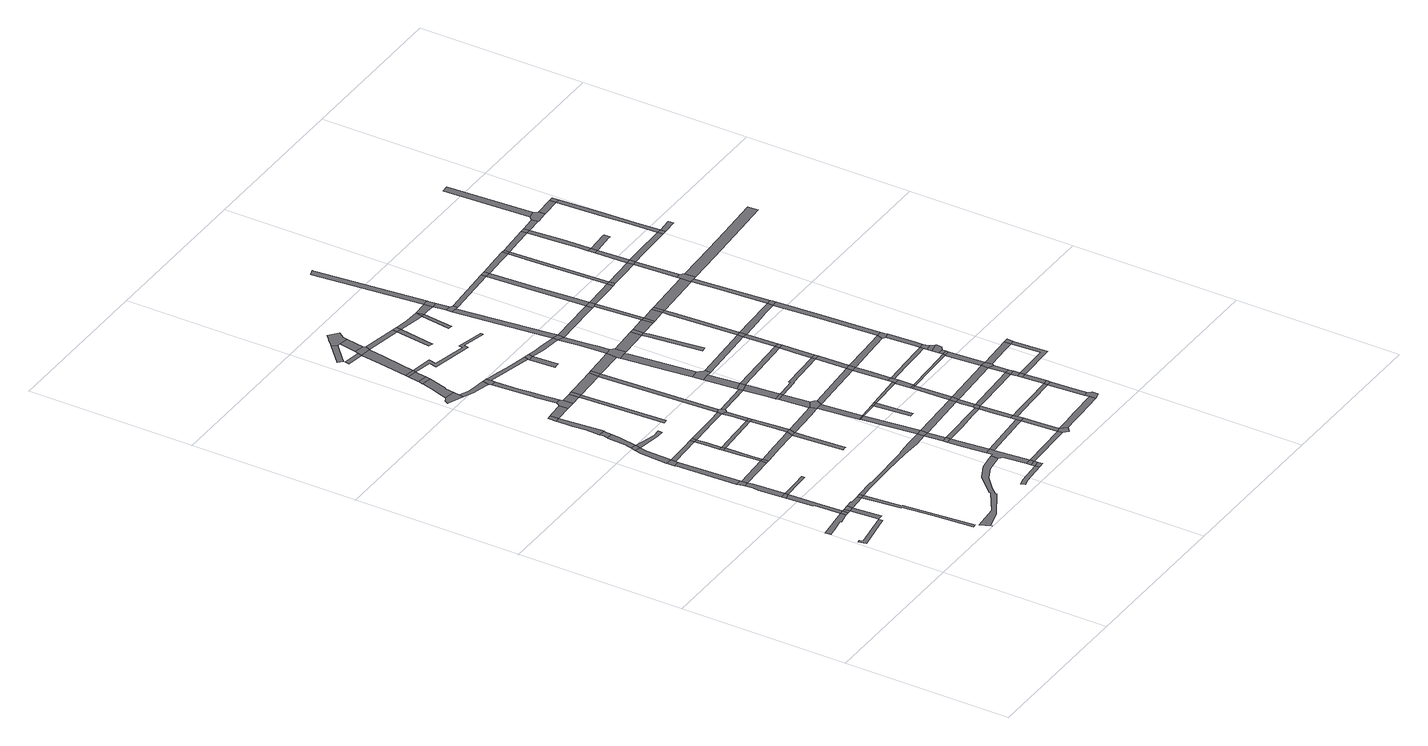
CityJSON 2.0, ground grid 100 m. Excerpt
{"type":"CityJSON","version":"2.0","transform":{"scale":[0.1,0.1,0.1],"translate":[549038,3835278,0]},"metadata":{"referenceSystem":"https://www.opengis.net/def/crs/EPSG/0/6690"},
"CityObjects":{
"road1":{"type":"Road","geometry":[{"type":"MultiSurface","lod":"1","boundaries":[[[0,1,2,3,4,5,6]]]}]},
"road2":{"type":"Road","attributes":{"RoadStructureAttribute.sectionType":"1"},"geometry":[{"type":"MultiSurface","lod":"1","boundaries":[[[7,8,9,10,11,12,13,14,15]]]}]},
"road3":{"type":"Road","geometry":[{"type":"MultiSurface","lod":"1","boundaries":[[[16,7,15,17]]]}]},
"road4":{"type":"Road","attributes":{"RoadStructureAttribute.sectionType":"1"},"geometry":[{"type":"MultiSurface","lod":"1","boundaries":[[[18,16,17,19]]]}]},
"road5":{"type":"Road","geometry":[{"type":"MultiSurface","lod":"1","boundaries":[[[20,21,22,23,19]]]}]},
"road6":{"type":"Road","attributes":{"RoadStructureAttribute.sectionType":"1"},"geometry":[{"type":"MultiSurface","lod":"1","boundaries":[[[24,25,26,27,28,7,16]]]}]},
"road7":{"type":"Road","geometry":[{"type":"MultiSurface","lod":"1","boundaries":[[[29,18,19,23]]]}]},
"road8":{"type":"Road","geometry":[{"type":"MultiSurface","lod":"1","boundaries":[[[30,26,25,31]]]}]},
"road9":{"type":"Road","attributes":{"RoadStructureAttribute.sectionType":"1"},"geometry":[{"type":"MultiSurface","lod":"1","boundaries":[[[32,33,34,35,36,37,38,39,40]]]}]},
"road10":{"type":"Road","attributes":{"RoadStructureAttribute.sectionType":"1"},"geometry":[{"type":"MultiSurface","lod":"1","boundaries":[[[41,42,43,44,45,30,31]]]}]},
"road11":{"type":"Road","attributes":{"RoadStructureAttribute.sectionType":"1"},"geometry":[{"type":"MultiSurface","lod":"1","boundaries":[[[46,47,29,23,35,48]]]}]},
"road12":{"type":"Road","geometry":[{"type":"MultiSurface","lod":"1","boundaries":[[[49,50,51,43,42,52]]]}]},
"road13":{"type":"Road","geometry":[{"type":"MultiSurface","lod":"1","boundaries":[[[53,48,35,34]]]}]},
"road14":{"type":"Road","attributes":{"RoadStructureAttribute.sectionType":"1"},"geometry":[{"type":"MultiSurface","lod":"1","boundaries":[[[54,55,56,50,49]]]}]},
"road15":{"type":"Road","geometry":[{"type":"MultiSurface","lod":"1","boundaries":[[[57,58,59,60,61,31,25]]]}]},
"road16":{"type":"Road","geometry":[{"type":"MultiSurface","lod":"1","boundaries":[[[62,63,55,54,64,65]]]}]},
"road17":{"type":"Road","attributes":{"RoadStructureAttribute.sectionType":"1"},"geometry":[{"type":"MultiSurface","lod":"1","boundaries":[[[66,52,42,67]]]}]},
"road18":{"type":"Road","attributes":{"RoadStructureAttribute.sectionType":"1"},"geometry":[{"type":"MultiSurface","lod":"1","boundaries":[[[68,69,70,62,65,71,72,73,74]]]}]},
"road19":{"type":"Road","geometry":[{"type":"MultiSurface","lod":"1","boundaries":[[[75,68,74,76]]]}]},
"road20":{"type":"Road","attributes":{"RoadStructureAttribute.sectionType":"1"},"geometry":[{"type":"MultiSurface","lod":"1","boundaries":[[[77,78,65,64,79,80]]]}]},
"road21":{"type":"Road","attributes":{"RoadStructureAttribute.sectionType":"1"},"geometry":[{"type":"MultiSurface","lod":"1","boundaries":[[[81,82,83,84,75,76,85,86]]]}]},
"road22":{"type":"Road","geometry":[{"type":"MultiSurface","lod":"1","boundaries":[[[66,67,87,88]]]}]},
"road23":{"type":"Road","attributes":{"RoadStructureAttribute.sectionType":"1"},"geometry":[{"type":"MultiSurface","lod":"1","boundaries":[[[89,90,91,92,93,94,95,96,97,98,99,100,101,102,103,104,105]]]}]},
"road24":{"type":"Road","attributes":{"RoadStructureAttribute.sectionType":"1"},"geometry":[{"type":"MultiSurface","lod":"1","boundaries":[[[106,107,108,109,110,111,66,88]]]}]},
"road25":{"type":"Road","geometry":[{"type":"MultiSurface","lod":"1","boundaries":[[[112,113,114,81,86,115,116]]]}]},
"road26":{"type":"Road","geometry":[{"type":"MultiSurface","lod":"1","boundaries":[[[117,118,119,120,76,74]]]}]},
"road27":{"type":"Road","geometry":[{"type":"MultiSurface","lod":"1","boundaries":[[[121,122,109,108]]]}]},
"road28":{"type":"Road","attributes":{"RoadStructureAttribute.sectionType":"1"},"geometry":[{"type":"MultiSurface","lod":"1","boundaries":[[[123,124,125,126,127,122,121]]]}]},
"road29":{"type":"Road","attributes":{"RoadStructureAttribute.sectionType":"1"},"geometry":[{"type":"MultiSurface","lod":"1","boundaries":[[[128,129,130,131,132,133,112,116]]]}]},
"road30":{"type":"Road","geometry":[{"type":"MultiSurface","lod":"1","boundaries":[[[134,77,80,126,125]]]}]},
"road31":{"type":"Road","geometry":[{"type":"MultiSurface","lod":"1","boundaries":[[[135,136,130,129]]]}]},
"road32":{"type":"Road","attributes":{"RoadStructureAttribute.sectionType":"1"},"geometry":[{"type":"MultiSurface","lod":"1","boundaries":[[[137,138,139,140,141,142,143,144,145,146,147,53,34,148,149,150,151,152,153]]]}]},
"road33":{"type":"Road","attributes":{"RoadStructureAttribute.sectionType":"1"},"geometry":[{"type":"MultiSurface","lod":"1","boundaries":[[[154,155,156,157,158,88,87,159,160,161,162]]]}]},
"road34":{"type":"Road","geometry":[{"type":"MultiSurface","lod":"1","boundaries":[[[163,164,165,166,167,168,169,170,171,172,173]]]}]},
"road35":{"type":"Road","attributes":{"RoadStructureAttribute.sectionType":"1"},"geometry":[{"type":"MultiSurface","lod":"1","boundaries":[[[174,175,135,129,176]]]}]},
"road36":{"type":"Road","attributes":{"RoadStructureAttribute.sectionType":"1"},"geometry":[{"type":"MultiSurface","lod":"1","boundaries":[[[177,178,121,108,179,180]]]}]},
"road37":{"type":"Road","geometry":[{"type":"MultiSurface","lod":"1","boundaries":[[[181,182,183,184,185,186]]]}]},
"road38":{"type":"Road","attributes":{"RoadStructureAttribute.sectionType":"1"},"geometry":[{"type":"MultiSurface","lod":"1","boundaries":[[[187,188,189,190,163,173,191,192,193,194]]]}]},
"road39":{"type":"Road","attributes":{"RoadStructureAttribute.sectionType":"1"},"geometry":[{"type":"MultiSurface","lod":"1","boundaries":[[[195,196,134,125,197,198]]]}]},
"road40":{"type":"Road","attributes":{"RoadStructureAttribute.sectionType":"1"},"geometry":[{"type":"MultiSurface","lod":"1","boundaries":[[[199,200,201,202,203,204,205,206,207,162]]]}]},
"road41":{"type":"Road","geometry":[{"type":"MultiSurface","lod":"1","boundaries":[[[208,209,210,211,174,176,212,213]]]}]},
"road42":{"type":"Road","attributes":{"RoadStructureAttribute.sectionType":"1"},"geometry":[{"type":"MultiSurface","lod":"1","boundaries":[[[214,215,216,217,172,171,218,219,220,221]]]}]},
"road43":{"type":"Road","attributes":{"RoadStructureAttribute.sectionType":"1"},"geometry":[{"type":"MultiSurface","lod":"1","boundaries":[[[222,223,224,225,226,227,228]]]}]},
"road44":{"type":"Road","geometry":[{"type":"MultiSurface","lod":"1","boundaries":[[[229,154,162,207]]]}]},
"road45":{"type":"Road","geometry":[{"type":"MultiSurface","lod":"1","boundaries":[[[230,187,194,231]]]}]},
"road46":{"type":"Road","attributes":{"RoadStructureAttribute.sectionType":"1"},"geometry":[{"type":"MultiSurface","lod":"1","boundaries":[[[232,213,212,233,228]]]}]},
"road47":{"type":"Road","attributes":{"RoadStructureAttribute.sectionType":"1"},"geometry":[{"type":"MultiSurface","lod":"1","boundaries":[[[234,235,236,210,209,237,238,239,240]]]}]},
"road48":{"type":"Road","geometry":[{"type":"MultiSurface","lod":"1","boundaries":[[[241,181,186,242]]]}]},
"road49":{"type":"Road","attributes":{"RoadStructureAttribute.sectionType":"1"},"geometry":[{"type":"MultiSurface","lod":"1","boundaries":[[[243,244,230,231,245,246]]]}]},
"road50":{"type":"Road","attributes":{"RoadStructureAttribute.sectionType":"1"},"geometry":[{"type":"MultiSurface","lod":"1","boundaries":[[[247,248,249,181,241]]]}]},
"road51":{"type":"Road","geometry":[{"type":"MultiSurface","lod":"1","boundaries":[[[250,251,249,248]]]}]},
"road52":{"type":"Road","attributes":{"RoadStructureAttribute.sectionType":"1"},"geometry":[{"type":"MultiSurface","lod":"1","boundaries":[[[252,253,254,255,180,256,257,258,154,229]]]}]},
"road53":{"type":"Road","geometry":[{"type":"MultiSurface","lod":"1","boundaries":[[[259,243,246,260]]]}]},
"road54":{"type":"Road","geometry":[{"type":"MultiSurface","lod":"1","boundaries":[[[261,262,263,89,105,264,251,250,265,266]]]}]},
"road55":{"type":"Road","geometry":[{"type":"MultiSurface","lod":"1","boundaries":[[[267,177,180,255]]]}]},
"road56":{"type":"Road","geometry":[{"type":"MultiSurface","lod":"1","boundaries":[[[268,232,228,227]]]}]},
"road57":{"type":"Road","geometry":[{"type":"MultiSurface","lod":"1","boundaries":[[[269,270,271,221,220,272,273,234,240,274,275]]]}]},
"road58":{"type":"Road","attributes":{"RoadStructureAttribute.sectionType":"1"},"geometry":[{"type":"MultiSurface","lod":"1","boundaries":[[[198,276,177,267,277,278]]]}]},
"road59":{"type":"Road","geometry":[{"type":"MultiSurface","lod":"1","boundaries":[[[279,195,198,278,280,281]]]}]},
"road60":{"type":"Road","attributes":{"RoadStructureAttribute.sectionType":"1"},"geometry":[{"type":"MultiSurface","lod":"1","boundaries":[[[282,283,284,285,262,261]]]}]},
"road61":{"type":"Road","attributes":{"RoadStructureAttribute.sectionType":"1"},"geometry":[{"type":"MultiSurface","lod":"1","boundaries":[[[286,287,288,289]]]}]},
"road62":{"type":"Road","attributes":{"RoadStructureAttribute.sectionType":"1"},"geometry":[{"type":"MultiSurface","lod":"1","boundaries":[[[288,290,291,259,260,292,293,294,295,296]]]}]},
"road63":{"type":"Road","geometry":[{"type":"MultiSurface","lod":"1","boundaries":[[[297,298,284,283]]]}]},
"road64":{"type":"Road","attributes":{"RoadStructureAttribute.sectionType":"1"},"geometry":[{"type":"MultiSurface","lod":"1","boundaries":[[[299,300,301,229,207,302,303,304]]]}]},
"road65":{"type":"Road","attributes":{"RoadStructureAttribute.sectionType":"1"},"geometry":[{"type":"MultiSurface","lod":"1","boundaries":[[[305,306,307,308,309]]]}]},
"road66":{"type":"Road","attributes":{"RoadStructureAttribute.sectionType":"1"},"geometry":[{"type":"MultiSurface","lod":"1","boundaries":[[[153,298,297,310,311]]]}]},
"road67":{"type":"Road","geometry":[{"type":"MultiSurface","lod":"1","boundaries":[[[312,137,153,311]]]}]},
"road68":{"type":"Road","attributes":{"RoadStructureAttribute.sectionType":"1"},"geometry":[{"type":"MultiSurface","lod":"1","boundaries":[[[313,314,315,268,227,316,317,318]]]}]},
"road69":{"type":"Road","attributes":{"RoadStructureAttribute.sectionType":"1"},"geometry":[{"type":"MultiSurface","lod":"1","boundaries":[[[319,320,321,318,322,323,195,279]]]}]},
"road70":{"type":"Road","geometry":[{"type":"MultiSurface","lod":"1","boundaries":[[[324,325,326,289,288,296,327,328,329,330]]]}]},
"road71":{"type":"Road","attributes":{"RoadStructureAttribute.sectionType":"1"},"geometry":[{"type":"MultiSurface","lod":"1","boundaries":[[[331,332,137,312]]]}]},
"road72":{"type":"Road","attributes":{"RoadStructureAttribute.sectionType":"1"},"geometry":[{"type":"MultiSurface","lod":"1","boundaries":[[[333,250,248,334]]]}]},
"road73":{"type":"Road","attributes":{"RoadStructureAttribute.sectionType":"1"},"geometry":[{"type":"MultiSurface","lod":"1","boundaries":[[[335,336,337,338,275,274,339,340]]]}]},
"road74":{"type":"Road","attributes":{"RoadStructureAttribute.sectionType":"1"},"geometry":[{"type":"MultiSurface","lod":"1","boundaries":[[[341,281,280,342]]]}]},
"road75":{"type":"Road","geometry":[{"type":"MultiSurface","lod":"1","boundaries":[[[343,344,332,331]]]}]},
"road76":{"type":"Road","attributes":{"RoadStructureAttribute.sectionType":"1"},"geometry":[{"type":"MultiSurface","lod":"1","boundaries":[[[345,324,330,346]]]}]},
"road77":{"type":"Road","attributes":{"RoadStructureAttribute.sectionType":"1"},"geometry":[{"type":"MultiSurface","lod":"1","boundaries":[[[304,347,344,343,348,349]]]}]},
"road78":{"type":"Road","attributes":{"RoadStructureAttribute.sectionType":"1"},"geometry":[{"type":"MultiSurface","lod":"1","boundaries":[[[350,351,261,266,352,353]]]}]},
"road79":{"type":"Road","geometry":[{"type":"MultiSurface","lod":"1","boundaries":[[[354,355,356,357,305,309,358,359,345,346,360,361]]]}]},
"road80":{"type":"Road","geometry":[{"type":"MultiSurface","lod":"1","boundaries":[[[362,313,318,321]]]}]},
"road81":{"type":"Road","geometry":[{"type":"MultiSurface","lod":"1","boundaries":[[[363,364,299,304,349,365]]]}]},
"road82":{"type":"Road","attributes":{"RoadStructureAttribute.sectionType":"1"},"geometry":[{"type":"MultiSurface","lod":"1","boundaries":[[[366,367,368,369,370,371,372,373,374,375,376,260,246]]]}]},
"road83":{"type":"Road","attributes":{"RoadStructureAttribute.sectionType":"1"},"geometry":[{"type":"MultiSurface","lod":"1","boundaries":[[[377,378,379,380,299,364]]]}]},
"road84":{"type":"Road","attributes":{"RoadStructureAttribute.sectionType":"1"},"geometry":[{"type":"MultiSurface","lod":"1","boundaries":[[[381,343,331,382]]]}]},
"road85":{"type":"Road","attributes":{"RoadStructureAttribute.sectionType":"1"},"geometry":[{"type":"MultiSurface","lod":"1","boundaries":[[[383,384,385,297,283,386,387,388]]]}]},
"road86":{"type":"Road","geometry":[{"type":"MultiSurface","lod":"1","boundaries":[[[389,390,379,378]]]}]},
"road87":{"type":"Road","attributes":{"RoadStructureAttribute.sectionType":"1"},"geometry":[{"type":"MultiSurface","lod":"1","boundaries":[[[328,327,391,392]]]}]},
"road88":{"type":"Road","geometry":[{"type":"MultiSurface","lod":"1","boundaries":[[[393,394,395,396,397]]]}]},
"road89":{"type":"Road","attributes":{"RoadStructureAttribute.sectionType":"1"},"geometry":[{"type":"MultiSurface","lod":"1","boundaries":[[[398,399,342,400,390,389]]]}]},
"road90":{"type":"Road","attributes":{"RoadStructureAttribute.sectionType":"1"},"geometry":[{"type":"MultiSurface","lod":"1","boundaries":[[[401,312,311,402]]]}]},
"road91":{"type":"Road","geometry":[{"type":"MultiSurface","lod":"1","boundaries":[[[403,404,405,406,407,382]]]}]},
"road92":{"type":"Road","geometry":[{"type":"MultiSurface","lod":"1","boundaries":[[[340,339,397,396,408]]]}]},
"road93":{"type":"Road","geometry":[{"type":"MultiSurface","lod":"1","boundaries":[[[409,410,411,341,342,399,412]]]}]},
"road94":{"type":"Road","geometry":[{"type":"MultiSurface","lod":"1","boundaries":[[[413,381,382,407]]]}]},
"road95":{"type":"Road","attributes":{"RoadStructureAttribute.sectionType":"1"},"geometry":[{"type":"MultiSurface","lod":"1","boundaries":[[[414,415,416,410,409]]]}]},
"road96":{"type":"Road","geometry":[{"type":"MultiSurface","lod":"1","boundaries":[[[417,333,334,418,419]]]}]},
"road97":{"type":"Road","geometry":[{"type":"MultiSurface","lod":"1","boundaries":[[[391,420,421,422,423,424]]]}]},
"road98":{"type":"Road","attributes":{"RoadStructureAttribute.sectionType":"1"},"geometry":[{"type":"MultiSurface","lod":"1","boundaries":[[[425,426,362,321,427]]]}]},
"road99":{"type":"Road","attributes":{"RoadStructureAttribute.sectionType":"1"},"geometry":[{"type":"MultiSurface","lod":"1","boundaries":[[[428,429,353,430,333,417]]]}]},
"road100":{"type":"Road","geometry":[{"type":"MultiSurface","lod":"1","boundaries":[[[431,432,433,434,416,415,435,436,437,438]]]}]},
"road101":{"type":"Road","geometry":[{"type":"MultiSurface","lod":"1","boundaries":[[[439,440,350,353,429,441]]]}]},
"road102":{"type":"Road","geometry":[{"type":"MultiSurface","lod":"1","boundaries":[[[392,391,424,442]]]}]},
"road103":{"type":"Road","attributes":{"RoadStructureAttribute.sectionType":"1"},"geometry":[{"type":"MultiSurface","lod":"1","boundaries":[[[443,444,445,446,447,434,433]]]}]},
"road104":{"type":"Road","attributes":{"RoadStructureAttribute.sectionType":"1"},"geometry":[{"type":"MultiSurface","lod":"1","boundaries":[[[448,449,388,450,440,439]]]}]},
"road105":{"type":"Road","attributes":{"RoadStructureAttribute.sectionType":"1"},"geometry":[{"type":"MultiSurface","lod":"1","boundaries":[[[451,452,408,396,453,454,455]]]}]},
"road106":{"type":"Road","attributes":{"RoadStructureAttribute.sectionType":"1"},"geometry":[{"type":"MultiSurface","lod":"1","boundaries":[[[456,365,349,457,458,459]]]}]},
"road107":{"type":"Road","geometry":[{"type":"MultiSurface","lod":"1","boundaries":[[[460,461,383,388,449]]]}]},
"road108":{"type":"Road","attributes":{"RoadStructureAttribute.sectionType":"1"},"geometry":[{"type":"MultiSurface","lod":"1","boundaries":[[[462,413,407,463]]]}]},
"road109":{"type":"Road","attributes":{"RoadStructureAttribute.sectionType":"1"},"geometry":[{"type":"MultiSurface","lod":"1","boundaries":[[[464,465,402,466,461,460]]]}]},
"road110":{"type":"Road","geometry":[{"type":"MultiSurface","lod":"1","boundaries":[[[467,468,425,427,445,444,469,470]]]}]},
"road111":{"type":"Road","geometry":[{"type":"MultiSurface","lod":"1","boundaries":[[[471,401,402,465]]]}]},
"road112":{"type":"Road","attributes":{"RoadStructureAttribute.sectionType":"1"},"geometry":[{"type":"MultiSurface","lod":"1","boundaries":[[[472,473,474,475,389,378,476,477,478]]]}]},
"road113":{"type":"Road","attributes":{"RoadStructureAttribute.sectionType":"1"},"geometry":[{"type":"MultiSurface","lod":"1","boundaries":[[[479,480,442,424,481,482,483,484]]]}]},
"road114":{"type":"Road","attributes":{"RoadStructureAttribute.sectionType":"1"},"geometry":[{"type":"MultiSurface","lod":"1","boundaries":[[[454,485,486,487,488,425,468,489,490,491,492]]]}]},
"road115":{"type":"Road","attributes":{"RoadStructureAttribute.sectionType":"1"},"geometry":[{"type":"MultiSurface","lod":"1","boundaries":[[[493,494,495,417,419,496,497,498]]]}]},
"road116":{"type":"Road","attributes":{"RoadStructureAttribute.sectionType":"1"},"geometry":[{"type":"MultiSurface","lod":"1","boundaries":[[[499,500,401,471]]]}]},
"road117":{"type":"Road","geometry":[{"type":"MultiSurface","lod":"1","boundaries":[[[483,501,502,503,504]]]}]},
"road118":{"type":"Road","geometry":[{"type":"MultiSurface","lod":"1","boundaries":[[[455,454,492,505]]]}]},
"road119":{"type":"Road","attributes":{"RoadStructureAttribute.sectionType":"1"},"geometry":[{"type":"MultiSurface","lod":"1","boundaries":[[[506,409,412,507]]]}]},
"road120":{"type":"Road","geometry":[{"type":"MultiSurface","lod":"1","boundaries":[[[508,509,500,499]]]}]},
"road121":{"type":"Road","attributes":{"RoadStructureAttribute.sectionType":"1"},"geometry":[{"type":"MultiSurface","lod":"1","boundaries":[[[510,463,509,508]]]}]},
"road122":{"type":"Road","geometry":[{"type":"MultiSurface","lod":"1","boundaries":[[[484,483,504]]]}]},
"road123":{"type":"Road","attributes":{"RoadStructureAttribute.sectionType":"1"},"geometry":[{"type":"MultiSurface","lod":"1","boundaries":[[[511,512,513,439,441,514,515,516]]]}]},
"road124":{"type":"Road","geometry":[{"type":"MultiSurface","lod":"1","boundaries":[[[517,462,463,510,518,519]]]}]},
"road125":{"type":"Road","attributes":{"RoadStructureAttribute.sectionType":"1"},"geometry":[{"type":"MultiSurface","lod":"1","boundaries":[[[520,470,469,521]]]}]},
"road126":{"type":"Road","attributes":{"RoadStructureAttribute.sectionType":"1"},"geometry":[{"type":"MultiSurface","lod":"1","boundaries":[[[522,523,524,455,505,525,526]]]}]},
"road127":{"type":"Road","attributes":{"RoadStructureAttribute.sectionType":"1"},"geometry":[{"type":"MultiSurface","lod":"1","boundaries":[[[527,438,437,528]]]}]},
"road128":{"type":"Road","attributes":{"RoadStructureAttribute.sectionType":"1"},"geometry":[{"type":"MultiSurface","lod":"1","boundaries":[[[529,530,459,531,517,519]]]}]},
"road129":{"type":"Road","attributes":{"RoadStructureAttribute.sectionType":"1"},"geometry":[{"type":"MultiSurface","lod":"1","boundaries":[[[532,533,484,504,534,535,536]]]}]},
"road130":{"type":"Road","attributes":{"RoadStructureAttribute.sectionType":"1"},"geometry":[{"type":"MultiSurface","lod":"1","boundaries":[[[537,538,539,460,449,540,541,542]]]}]},
"road131":{"type":"Road","geometry":[{"type":"MultiSurface","lod":"1","boundaries":[[[543,456,459,530]]]}]},
"road132":{"type":"Road","attributes":{"RoadStructureAttribute.sectionType":"1"},"geometry":[{"type":"MultiSurface","lod":"1","boundaries":[[[544,545,546,547,548,549,521]]]}]},
"road133":{"type":"Road","attributes":{"RoadStructureAttribute.sectionType":"1"},"geometry":[{"type":"MultiSurface","lod":"1","boundaries":[[[550,551,471,465,552,553]]]}]},
"road134":{"type":"Road","geometry":[{"type":"MultiSurface","lod":"1","boundaries":[[[554,522,526,555,556,557]]]}]},
"road135":{"type":"Road","attributes":{"RoadStructureAttribute.sectionType":"1"},"geometry":[{"type":"MultiSurface","lod":"1","boundaries":[[[558,478,456,543]]]}]},
"road136":{"type":"Road","attributes":{"RoadStructureAttribute.sectionType":"1"},"geometry":[{"type":"MultiSurface","lod":"1","boundaries":[[[559,560,536,561,562,554,557]]]}]},
"road137":{"type":"Road","geometry":[{"type":"MultiSurface","lod":"1","boundaries":[[[563,564,565,532,536,560]]]}]},
"road138":{"type":"Road","geometry":[{"type":"MultiSurface","lod":"1","boundaries":[[[566,520,521,549]]]}]},
"road139":{"type":"Road","geometry":[{"type":"MultiSurface","lod":"1","boundaries":[[[567,472,478,558]]]}]},
"road140":{"type":"Road","geometry":[{"type":"MultiSurface","lod":"1","boundaries":[[[568,569,493,498,570,571,572]]]}]},
"road141":{"type":"Road","attributes":{"RoadStructureAttribute.sectionType":"1"},"geometry":[{"type":"MultiSurface","lod":"1","boundaries":[[[573,574,505,492,575,576,577,578,579,580]]]}]},
"road142":{"type":"Road","attributes":{"RoadStructureAttribute.sectionType":"1"},"geometry":[{"type":"MultiSurface","lod":"1","boundaries":[[[581,582,583,508,499,584,585,586]]]}]},
"road143":{"type":"Road","attributes":{"RoadStructureAttribute.sectionType":"1"},"geometry":[{"type":"MultiSurface","lod":"1","boundaries":[[[587,588,589,507,590,591,472,567]]]}]},
"road144":{"type":"Road","attributes":{"RoadStructureAttribute.sectionType":"1"},"geometry":[{"type":"MultiSurface","lod":"1","boundaries":[[[592,593,516,594,569,568]]]}]},
"road145":{"type":"Road","geometry":[{"type":"MultiSurface","lod":"1","boundaries":[[[595,506,507,589]]]}]},
"road146":{"type":"Road","attributes":{"RoadStructureAttribute.sectionType":"1"},"geometry":[{"type":"MultiSurface","lod":"1","boundaries":[[[596,597,598,566,549,599,600]]]}]},
"road147":{"type":"Road","attributes":{"RoadStructureAttribute.sectionType":"1"},"geometry":[{"type":"MultiSurface","lod":"1","boundaries":[[[601,602,603,604,605,606,607,565,564]]]}]},
"road148":{"type":"Road","attributes":{"RoadStructureAttribute.sectionType":"1"},"geometry":[{"type":"MultiSurface","lod":"1","boundaries":[[[608,609,610,519,518,611,612,613,614]]]}]},
"road149":{"type":"Road","geometry":[{"type":"MultiSurface","lod":"1","boundaries":[[[615,511,516,593]]]}]},
"road150":{"type":"Road","attributes":{"RoadStructureAttribute.sectionType":"1"},"geometry":[{"type":"MultiSurface","lod":"1","boundaries":[[[616,617,618,619,511,615]]]}]},
"road151":{"type":"Road","attributes":{"RoadStructureAttribute.sectionType":"1"},"geometry":[{"type":"MultiSurface","lod":"1","boundaries":[[[528,506,595,620]]]}]},
"road152":{"type":"Road","geometry":[{"type":"MultiSurface","lod":"1","boundaries":[[[621,622,618,617]]]}]},
"road153":{"type":"Road","attributes":{"RoadStructureAttribute.sectionType":"1"},"geometry":[{"type":"MultiSurface","lod":"1","boundaries":[[[623,542,622,621]]]}]},
"road154":{"type":"Road","geometry":[{"type":"MultiSurface","lod":"1","boundaries":[[[624,527,528,620]]]}]},
"road155":{"type":"Road","geometry":[{"type":"MultiSurface","lod":"1","boundaries":[[[625,537,542,623]]]}]},
"road156":{"type":"Road","attributes":{"RoadStructureAttribute.sectionType":"1"},"geometry":[{"type":"MultiSurface","lod":"1","boundaries":[[[626,627,543,530,628,629]]]}]},
"road157":{"type":"Road","geometry":[{"type":"MultiSurface","lod":"1","boundaries":[[[630,596,600,631]]]}]},
"road158":{"type":"Road","attributes":{"RoadStructureAttribute.sectionType":"1"},"geometry":[{"type":"MultiSurface","lod":"1","boundaries":[[[553,537,625,632]]]}]},
"road159":{"type":"Road","geometry":[{"type":"MultiSurface","lod":"1","boundaries":[[[633,550,553,632,634,635,636,637,638]]]}]},
"road160":{"type":"Road","attributes":{"RoadStructureAttribute.sectionType":"1"},"geometry":[{"type":"MultiSurface","lod":"1","boundaries":[[[639,556,555,640]]]}]},
"road161":{"type":"Road","attributes":{"RoadStructureAttribute.sectionType":"1"},"geometry":[{"type":"MultiSurface","lod":"1","boundaries":[[[641,642,596,630]]]}]},
"road162":{"type":"Road","attributes":{"RoadStructureAttribute.sectionType":"1"},"geometry":[{"type":"MultiSurface","lod":"1","boundaries":[[[643,644,645,646,527,624]]]}]},
"road163":{"type":"Road","attributes":{"RoadStructureAttribute.sectionType":"1"},"geometry":[{"type":"MultiSurface","lod":"1","boundaries":[[[647,630,631,648,645]]]}]},
"road164":{"type":"Road","attributes":{"RoadStructureAttribute.sectionType":"1"},"geometry":[{"type":"MultiSurface","lod":"1","boundaries":[[[649,650,586,651,633,638]]]}]},
"road165":{"type":"Road","geometry":[{"type":"MultiSurface","lod":"1","boundaries":[[[652,573,580,642,641]]]}]},
"road166":{"type":"Road","geometry":[{"type":"MultiSurface","lod":"1","boundaries":[[[653,581,586,650]]]}]},
"road167":{"type":"Road","attributes":{"RoadStructureAttribute.sectionType":"1"},"geometry":[{"type":"MultiSurface","lod":"1","boundaries":[[[654,655,581,653]]]}]},
"road168":{"type":"Road","geometry":[{"type":"MultiSurface","lod":"1","boundaries":[[[656,647,645,644]]]}]},
"road169":{"type":"Road","geometry":[{"type":"MultiSurface","lod":"1","boundaries":[[[657,658,655,654,659,660,661,662]]]}]},
"road170":{"type":"Road","attributes":{"RoadStructureAttribute.sectionType":"1"},"geometry":[{"type":"MultiSurface","lod":"1","boundaries":[[[663,664,658,657]]]}]},
"road171":{"type":"Road","geometry":[{"type":"MultiSurface","lod":"1","boundaries":[[[665,666,667,608,614,668,664,663]]]}]},
"road172":{"type":"Road","attributes":{"RoadStructureAttribute.sectionType":"1"},"geometry":[{"type":"MultiSurface","lod":"1","boundaries":[[[669,670,671,672,621,617]]]}]},
"road173":{"type":"Road","attributes":{"RoadStructureAttribute.sectionType":"1"},"geometry":[{"type":"MultiSurface","lod":"1","boundaries":[[[673,674,675,640,676,677,573,652]]]}]},
"road174":{"type":"Road","attributes":{"RoadStructureAttribute.sectionType":"1"},"geometry":[{"type":"MultiSurface","lod":"1","boundaries":[[[678,679,680,681,682,608,667]]]}]},
"road175":{"type":"Road","attributes":{"RoadStructureAttribute.sectionType":"1"},"geometry":[{"type":"MultiSurface","lod":"1","boundaries":[[[683,684,685,637,636,686,687]]]}]},
"road176":{"type":"Road","attributes":{"RoadStructureAttribute.sectionType":"1"},"geometry":[{"type":"MultiSurface","lod":"1","boundaries":[[[688,689,690,691,624,620,692,693,694,695]]]}]},
"road177":{"type":"Road","geometry":[{"type":"MultiSurface","lod":"1","boundaries":[[[696,626,629,680,679,697]]]}]},
"road178":{"type":"Road","attributes":{"RoadStructureAttribute.sectionType":"1"},"geometry":[{"type":"MultiSurface","lod":"1","boundaries":[[[698,699,652,641,700,701]]]}]},
"road179":{"type":"Road","geometry":[{"type":"MultiSurface","lod":"1","boundaries":[[[702,639,640,675]]]}]},
"road180":{"type":"Road","attributes":{"RoadStructureAttribute.sectionType":"1"},"geometry":[{"type":"MultiSurface","lod":"1","boundaries":[[[703,704,695,705,626,696]]]}]},
"road181":{"type":"Road","attributes":{"RoadStructureAttribute.sectionType":"1"},"geometry":[{"type":"MultiSurface","lod":"1","boundaries":[[[706,656,644,707,708,709]]]}]},
"road182":{"type":"Road","geometry":[{"type":"MultiSurface","lod":"1","boundaries":[[[710,711,683,687,671,670]]]}]},
"road183":{"type":"Road","geometry":[{"type":"MultiSurface","lod":"1","boundaries":[[[698,701,712,713]]]}]},
"road184":{"type":"Road","geometry":[{"type":"MultiSurface","lod":"1","boundaries":[[[714,715,688,695,704]]]}]},
"road185":{"type":"Road","attributes":{"RoadStructureAttribute.sectionType":"1"},"geometry":[{"type":"MultiSurface","lod":"1","boundaries":[[[716,717,702,675,718,719]]]}]},
"road186":{"type":"Road","attributes":{"RoadStructureAttribute.sectionType":"1"},"geometry":[{"type":"MultiSurface","lod":"1","boundaries":[[[720,721,719,722,723,724,698,713]]]}]},
"road187":{"type":"Road","attributes":{"RoadStructureAttribute.sectionType":"1"},"geometry":[{"type":"MultiSurface","lod":"1","boundaries":[[[725,726,727,728,729,688,715]]]}]},
"road188":{"type":"Road","attributes":{"RoadStructureAttribute.sectionType":"1"},"geometry":[{"type":"MultiSurface","lod":"1","boundaries":[[[730,731,713,712,732,733]]]}]},
"road189":{"type":"Road","geometry":[{"type":"MultiSurface","lod":"1","boundaries":[[[734,716,719,721]]]}]},
"road190":{"type":"Road","geometry":[{"type":"MultiSurface","lod":"1","boundaries":[[[735,736,737,738,739,740,706,709,727,726,741,742,743]]]}]},
"road191":{"type":"Road","attributes":{"RoadStructureAttribute.sectionType":"1"},"geometry":[{"type":"MultiSurface","lod":"1","boundaries":[[[744,733,739,738]]]}]},
"road192":{"type":"Road","geometry":[{"type":"MultiSurface","lod":"1","boundaries":[[[745,730,733,744]]]}]},
"road193":{"type":"Road","attributes":{"RoadStructureAttribute.sectionType":"1"},"geometry":[{"type":"MultiSurface","lod":"1","boundaries":[[[746,747,730,745]]]}]},
"road194":{"type":"Road","attributes":{"RoadStructureAttribute.sectionType":"1"},"geometry":[{"type":"MultiSurface","lod":"1","boundaries":[[[748,749,734,721,750,751]]]}]},
"road195":{"type":"Road","geometry":[{"type":"MultiSurface","lod":"1","boundaries":[[[752,753,747,746]]]}]},
"road196":{"type":"Road","attributes":{"RoadStructureAttribute.sectionType":"1"},"geometry":[{"type":"MultiSurface","lod":"1","boundaries":[[[751,754,755,753,752,756,757,758]]]}]},
"road197":{"type":"Road","geometry":[{"type":"MultiSurface","lod":"1","boundaries":[[[759,760,761,762,763,752,746]]]}]},
"road198":{"type":"Road","geometry":[{"type":"MultiSurface","lod":"1","boundaries":[[[764,748,751,758]]]}]},
"road199":{"type":"Road","attributes":{"RoadStructureAttribute.sectionType":"1"},"geometry":[{"type":"MultiSurface","lod":"1","boundaries":[[[765,766,745,744,767,768]]]}]},
"road200":{"type":"Road","attributes":{"RoadStructureAttribute.sectionType":"1"},"geometry":[{"type":"MultiSurface","lod":"1","boundaries":[[[769,770,764,758,771]]]}]},
"road201":{"type":"Road","geometry":[{"type":"MultiSurface","lod":"1","boundaries":[[[772,773,774,769,771,775,776,777,778,779]]]}]},
"road202":{"type":"Road","attributes":{"RoadStructureAttribute.sectionType":"1"},"geometry":[{"type":"MultiSurface","lod":"1","boundaries":[[[780,781,782,743,742,783,784,785]]]}]},
"road203":{"type":"Road","geometry":[{"type":"MultiSurface","lod":"1","boundaries":[[[765,768,786,787]]]}]},
"road204":{"type":"Road","attributes":{"RoadStructureAttribute.sectionType":"1"},"geometry":[{"type":"MultiSurface","lod":"1","boundaries":[[[788,789,773,772]]]}]},
"road205":{"type":"Road","attributes":{"RoadStructureAttribute.sectionType":"1"},"geometry":[{"type":"MultiSurface","lod":"1","boundaries":[[[790,787,786,791]]]}]},
"road206":{"type":"Road","attributes":{"RoadStructureAttribute.sectionType":"1"},"geometry":[{"type":"MultiSurface","lod":"1","boundaries":[[[792,793,794,795,796,797,765,787]]]}]},
"road207":{"type":"Road","attributes":{"RoadStructureAttribute.sectionType":"1"},"geometry":[{"type":"MultiSurface","lod":"1","boundaries":[[[798,779,778,795]]]}]},
"road208":{"type":"Road","geometry":[{"type":"MultiSurface","lod":"1","boundaries":[[[799,798,795,794]]]}]}
},
"vertices":[
[30,484,0],[262,524,0],[261,536,0],[258,548,0],[42,512,0],[38,534,0],[22,532,0],
[205,747,0],[6,725,0],[10,690,0],[12,690,0],[50,695,0],[139,710,0],[140,704,0],[187,711,0],[207,714,0],
[231,752,0],[230,716,0],
[248,753,0],[250,718,0],
[264,549,0],[280,550,0],[297,552,0],[283,720,0],
[225,883,0],[217,1076,0],[182,1065,0],[189,908,0],[199,908,0],
[281,755,0],
[180,1095,0],[216,1094,0],
[437,507,0],[433,507,0],[411,731,0],[386,727,0],[412,500,0],[421,499,0],[435,323,0],[455,84,0],[473,86,0],
[205,1287,0],[200,1313,0],[170,1311,0],[174,1266,0],[171,1229,0],
[325,752,0],[324,757,0],[385,755,0],
[197,1358,0],[159,1357,0],[169,1322,0],[197,1348,0],
[410,756,0],
[181,1729,0],[144,1727,0],[145,1718,0],
[328,1082,0],[401,1085,0],[401,1094,0],[401,1103,0],[326,1099,0],
[141,1775,0],[142,1755,0],[181,1743,0],[181,1770,0],
[414,1363,0],[416,1327,0],
[161,1980,0],[150,1941,0],[150,1939,0],[181,1786,0],[187,1928,0],[188,1935,0],[195,1970,0],
[170,2010,0],[201,2001,0],
[391,1780,0],[333,1777,0],[388,1755,0],[392,1755,0],
[187,2164,0],[187,2160,0],[180,2048,0],[178,2038,0],[225,2117,0],[226,2162,0],
[436,1328,0],[434,1363,0],
[1076,348,0],[1048,347,0],[966,331,0],[881,290,0],[776,179,0],[777,171,0],[636,80,0],[487,69,0],[512,3,0],[511,12,0],[618,44,0],[785,139,0],[784,147,0],[818,186,0],[894,254,0],[968,289,0],[1078,306,0],
[430,1433,0],[427,1500,0],[424,1583,0],[402,1582,0],[406,1502,0],[410,1426,0],
[193,2215,0],[193,2189,0],[192,2184,0],[229,2214,0],[235,2215,0],
[335,1947,0],[380,1947,0],[380,1970,0],[335,1969,0],
[421,1605,0],[400,1604,0],
[416,1698,0],[413,1745,0],[412,1755,0],[392,1753,0],[395,1699,0],
[215,2472,0],[214,2479,0],[184,2475,0],[184,2472,0],[189,2378,0],[193,2300,0],
[411,1780,0],
[210,2530,0],[184,2527,0],
[1056,787,0],[1011,785,0],[959,782,0],[871,777,0],[847,770,0],[711,767,0],[711,764,0],[709,764,0],[549,759,0],[533,759,0],[531,761,0],[481,737,0],[481,739,0],[688,745,0],[860,744,0],[976,742,0],[1057,748,0],
[721,1383,0],[686,1381,0],[665,1379,0],[650,1378,0],[568,1372,0],[567,1337,0],[676,1344,0],[696,1345,0],[706,1346,0],
[75,3088,0],[65,3084,0],[63,3083,0],[50,3078,0],[48,3077,0],[38,3054,0],[64,3043,0],[101,3028,0],[130,3016,0],[136,3043,0],[140,3079,0],
[316,2538,0],[230,2532,0],[319,2485,0],
[703,1621,0],[562,1613,0],[563,1592,0],[706,1601,0],
[1115,103,0],[966,89,0],[929,78,0],[939,53,0],[971,64,0],[1118,75,0],
[128,3261,0],[128,3259,0],[105,3177,0],[96,3150,0],[148,3134,0],[157,3141,0],[184,3233,0],[187,3250,0],
[692,1793,0],[608,1789,0],[595,1764,0],[692,1768,0],
[707,1333,0],[709,1300,0],[727,1046,0],[740,1046,0],[754,1047,0],[741,1258,0],[739,1298,0],[737,1336,0],[736,1346,0],
[369,2553,0],[368,2567,0],[335,2564,0],[327,2554,0],[373,2488,0],[370,2547,0],
[297,3004,0],[260,3008,0],[190,3020,0],[141,3041,0],[192,2990,0],[279,2966,0],[301,2960,0],[310,3001,0],
[442,2475,0],[462,1983,0],[475,1983,0],[487,1984,0],[467,2475,0],[466,2493,0],[441,2491,0],
[748,1384,0],
[135,3290,0],[193,3280,0],
[437,2550,0],[433,2491,0],
[305,2941,0],[322,2696,0],[322,2688,0],[355,2688,0],[351,2737,0],[345,2807,0],[337,2942,0],
[1153,106,0],[1155,79,0],
[146,3358,0],[136,3295,0],[203,3339,0],[205,3349,0],
[1151,124,0],[1151,128,0],[1113,125,0],
[1148,153,0],[1111,150,0],
[745,1419,0],[743,1451,0],[737,1525,0],[731,1603,0],[712,1519,0],[716,1455,0],[718,1429,0],
[149,3379,0],[209,3369,0],
[1129,388,0],[1090,385,0],[1094,349,0],[1099,289,0],[1148,155,0],[1131,361,0],
[730,1623,0],
[462,2552,0],
[338,2997,0],[318,3001,0],[311,3003,0],[304,2959,0],[304,2956,0],[338,2969,0],[338,2995,0],
[698,1695,0],[724,1696,0],[720,1753,0],
[719,1806,0],[734,1773,0],[729,1793,0],
[1128,394,0],[1107,613,0],[1070,609,0],[1078,517,0],
[95,3717,0],[91,3690,0],[194,3674,0],[200,3701,0],
[194,3668,0],[176,3547,0],[209,3371,0],[224,3457,0],[243,3568,0],[258,3665,0],[258,3667,0],
[1104,640,0],[1068,637,0],
[982,1401,0],[981,1401,0],[828,1389,0],[915,1358,0],[984,1363,0],[995,1364,0],
[187,3857,0],[72,3752,0],[95,3727,0],[107,3738,0],[210,3832,0],
[1103,647,0],[1094,748,0],
[1093,789,0],
[664,2564,0],[588,2559,0],[497,2554,0],[654,2504,0],[658,2504,0],[660,2504,0],
[711,1994,0],[691,2477,0],[689,2506,0],[661,2477,0],[685,1942,0],
[207,3721,0],[204,3706,0],[202,3701,0],[262,3667,0],[271,3696,0],[269,3701,0],[266,3709,0],
[1058,1117,0],[1021,1113,0],
[1458,168,0],[1460,141,0],
[540,2949,0],[485,2961,0],[423,2975,0],[378,2985,0],[608,2907,0],[621,2932,0],
[937,1808,0],[940,1786,0],
[1058,1124,0],[1020,1120,0],
[229,3827,0],[285,3817,0],
[995,1362,0],[1056,1142,0],[1034,1364,0],
[1440,413,0],[1386,409,0],[1408,381,0],[1443,383,0],
[261,3925,0],[246,3911,0],[230,3897,0],[198,3867,0],[214,3831,0],[218,3830,0],[290,3845,0],[318,3884,0],
[686,2566,0],
[1044,1412,0],[1027,1426,0],[1055,1402,0],
[312,3329,0],[302,3284,0],[545,3234,0],[550,3259,0],[690,3228,0],[693,3236,0],[694,3245,0],[535,3281,0],[532,3258,0],[327,3301,0],[337,3347,0],
[1013,1572,0],[1012,1583,0],[961,1578,0],[978,1410,0],
[1165,1132,0],[1166,1120,0],
[1425,655,0],[1332,651,0],[1207,645,0],[1226,619,0],[1354,627,0],[1425,630,0],
[1010,1601,0],[959,1596,0],
[481,3628,0],[486,3658,0],
[620,2744,0],[638,2746,0],[657,2747,0],[646,2897,0],[609,2895,0],
[1009,1612,0],[990,1797,0],[954,1645,0],
[1421,809,0],[1419,767,0],
[1179,947,0],[1183,906,0],[1213,908,0],[1212,919,0],[1196,1123,0],
[651,2926,0],
[987,1831,0],[936,1819,0],[937,1817,0],[990,1803,0],
[1195,1134,0],
[987,1841,0],[968,2018,0],[917,2013,0],
[1485,176,0],[1486,114,0],[1515,139,0],
[451,3418,0],[463,3414,0],[476,3410,0],[476,3412,0],[511,3623,0],
[871,2579,0],[776,2572,0],[866,2516,0],
[1478,288,0],[1472,385,0],[1447,330,0],
[993,2057,0],[977,2070,0],[962,2082,0],[910,2077,0],[982,2019,0],[986,2019,0],[999,2020,0],[997,2053,0],
[1467,446,0],[1438,444,0],[1470,421,0],
[516,3653,0],
[923,2479,0],[921,2498,0],[868,2492,0],[870,2479,0],[895,2224,0],
[1464,507,0],[1455,641,0],[1431,542,0],
[736,2912,0],[708,2915,0],[723,2880,0],[847,2864,0],[850,2896,0],
[1398,1425,0],[1048,1365,0],[1168,1373,0],[1398,1388,0],
[1453,668,0],[1425,667,0],
[1410,1150,0],[1406,1133,0],
[1450,710,0],[1447,769,0],[1421,735,0],
[924,2571,0],[912,2582,0],[935,2498,0],[931,2564,0],
[1451,810,0],
[1388,1635,0],[1131,1620,0],[1131,1607,0],[1033,1602,0],[1136,1590,0],[1136,1595,0],[1391,1610,0],
[654,3636,0],[599,3639,0],[654,3596,0],[666,3594,0],[674,3592,0],[684,3635,0],
[861,2751,0],[869,2649,0],[871,2609,0],[871,2588,0],[911,2587,0],[906,2645,0],[899,2720,0],[887,2850,0],
[1825,192,0],[1654,184,0],[1561,180,0],[1589,143,0],[1657,146,0],[1825,155,0],
[1439,1031,0],[1411,1029,0],
[648,3415,0],[661,3412,0],[673,3410,0],[696,3593,0],
[888,2887,0],
[1381,1852,0],[1381,1827,0],
[1446,1043,0],[1410,1041,0],
[1444,1134,0],
[1807,462,0],[1637,454,0],[1517,448,0],[1539,425,0],[1638,430,0],[1805,439,0],
[1409,1180,0],[1443,1158,0],[1440,1178,0],
[1108,2575,0],[1112,2509,0],
[791,3478,0],[846,2947,0],[851,2901,0],[880,2947,0],[827,3474,0],
[1374,2080,0],[1374,2045,0],
[1433,1324,0],[1430,1390,0],[1401,1330,0],
[773,3641,0],[765,3641,0],[731,3591,0],[774,3589,0],[780,3589,0],
[1792,687,0],[1625,678,0],[1495,671,0],[1525,644,0],[1627,649,0],[1793,657,0],
[1428,1428,0],
[1117,2481,0],[1150,2160,0],[1165,2161,0],[1180,2163,0],[1143,2481,0],[1139,2512,0],
[1784,829,0],[1461,811,0],[1465,770,0],[1784,789,0],
[788,3514,0],[841,3475,0],[840,3501,0],[824,3509,0],
[1421,1611,0],
[824,3511,0],[816,3592,0],[781,3588,0],[781,3584,0],
[812,3636,0],[811,3643,0],[776,3642,0],
[1135,2576,0],
[1420,1636,0],
[1852,225,0],[1822,222,0],[1858,165,0],[1869,166,0],[1867,203,0],
[1201,2903,0],[1167,2901,0],[888,2850,0],[893,2850,0],[989,2854,0],[1004,2855,0],[1147,2862,0],[1203,2865,0],
[1774,1059,0],[1711,1056,0],[1610,1051,0],[1611,1037,0],[1737,1043,0],[1769,1044,0],
[1417,1702,0],[1416,1734,0],[1412,1828,0],[1385,1732,0],[1386,1694,0],
[1848,289,0],[1839,441,0],[1817,292,0],
[1411,1853,0],
[1238,2583,0],[1231,2582,0],[1230,2582,0],[1146,2512,0],[1243,2519,0],
[750,4291,0],[749,4303,0],[748,4309,0],[712,4297,0],[713,4288,0],[746,3947,0],[775,3651,0],
[1767,1196,0],[1726,1194,0],[1604,1187,0],[1467,1159,0],[1605,1166,0],[1693,1170,0],[1768,1174,0],
[1838,464,0],
[1836,507,0],[1831,590,0],[1798,587,0],[1803,514,0],
[1404,2042,0],
[1828,619,0],[1796,617,0],
[1826,659,0],
[1401,2082,0],
[1824,688,0],
[1750,1446,0],[1590,1437,0],[1592,1401,0],[1738,1411,0],
[1261,2584,0],[1260,2520,0],
[1819,777,0],
[1783,834,0],[1822,783,0],[1823,785,0],[1825,790,0],[1820,830,0],[1818,830,0],
[1168,3525,0],[1170,3495,0],
[1241,2868,0],[1218,2865,0],
[1379,2484,0],[1377,2527,0],[1352,2526,0],[1354,2484,0],
[1348,2589,0],[1344,2526,0],
[1810,1005,0],[1808,1046,0],[1770,1026,0],
[1236,2903,0],
[1807,1060,0],
[1806,1084,0],[1772,1082,0],
[1373,2591,0],
[1827,1137,0],[1770,1124,0],[1809,1087,0],[1821,1096,0],[1828,1102,0],[1830,1132,0],
[1808,1161,0],[1769,1154,0],
[1800,1172,0],[1799,1186,0],[1798,1198,0],[1768,1165,0],
[2078,602,0],[2064,803,0],[2041,802,0],[2050,627,0],
[1229,3025,0],[1219,3205,0],[1202,3495,0],[1185,3204,0],[1198,2963,0],
[1796,1245,0],[1786,1406,0],[1755,1396,0],[1756,1388,0],[1766,1223,0],
[2038,843,0],[1975,839,0],[1972,839,0],[1975,799,0],[2041,804,0],
[1711,2098,0],[1634,2094,0],[1567,2091,0],[1514,2088,0],[1520,2050,0],[1568,2053,0],[1627,2057,0],[1711,2063,0],
[1782,1446,0],[1785,1414,0],
[1435,2915,0],[1372,2911,0],[1378,2875,0],[1437,2878,0],
[1200,3527,0],
[1761,1798,0],[1745,2065,0],[1728,1788,0],
[1678,2609,0],[1381,2528,0],[1676,2545,0],[1680,2546,0],
[2070,845,0],[2052,844,0],
[1460,2879,0],[1458,2915,0],
[1744,2086,0],[1743,2100,0],
[1410,3542,0],[1337,3537,0],[1335,3503,0],[1412,3507,0],
[1445,3213,0],[1432,3510,0],[1416,3400,0],[1413,3400,0],[1422,3212,0],
[1716,2487,0],[1711,2548,0],[1681,2546,0],[1685,2487,0],[1690,2422,0],
[1660,2925,0],[1552,2920,0],[1553,2884,0],[1666,2890,0],
[1430,3543,0],
[1723,2617,0],[1719,2621,0],[1717,2623,0],[1708,2633,0],[1677,2631,0],[1678,2618,0],[1716,2549,0],[1731,2550,0],[1727,2613,0],
[1693,2893,0],
[1690,2928,0],
[1681,3120,0],[1653,3119,0],
[1629,3557,0],[1524,3550,0],[1526,3516,0],[1632,3522,0],
[1681,3160,0],[1652,3159,0],
[1646,3330,0],[1650,3224,0],[1678,3226,0],[1674,3332,0],[1659,3522,0],
[1811,3130,0],[1826,3131,0],[1826,3149,0],[1825,3166,0],[1817,3166,0],
[1657,3559,0],
[1990,2938,0],[1776,2931,0],[1770,2896,0],[1991,2905,0],
[1749,3565,0],[1745,3565,0],[1756,3528,0],
[1816,3594,0],[1771,3588,0],[1754,3570,0],[1763,3528,0],[1790,3530,0],[1830,3532,0],[1835,3533,0],[1833,3572,0],
[2440,2655,0],[2176,2638,0],[1993,2628,0],[1940,2562,0],[2241,2580,0],[2443,2592,0],
[2019,2906,0],[2017,2936,0],
[1789,4108,0],[1746,4105,0],
[2107,2942,0],[2109,2910,0],
[2010,3089,0],[2001,3265,0],[1987,3540,0],[1959,3540,0],[1974,3260,0],[1981,3112,0],
[1958,3579,0],
[1984,3580,0]
]}
